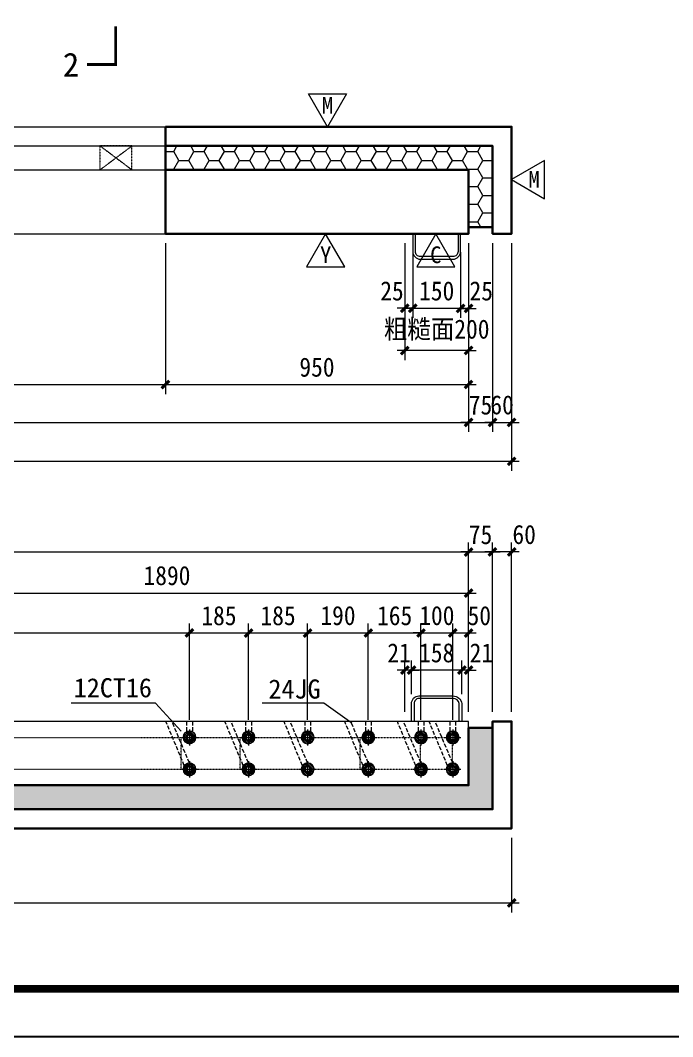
# Model space of a CAD drawing. Header units: millimetres. Extents: x 147 to 28941, y 5 to 9031.
# Drawn here: x 21952 to 23996, y 5 to 3191 of the extents above; entities that cross this region are included whole.
import ezdxf
from ezdxf.enums import TextEntityAlignment as Align

# ---------------------------------------------------------------- set-up
doc = ezdxf.new("R2010")
doc.units = ezdxf.units.MM
for name, pattern in [('DASH', [0.35, 0.25, -0.1]), ('DOT', [0.25, 0, -0.25]), ('DOTE', [2.42, 2, -0.2, 0.02, -0.2])]:
    doc.linetypes.add(name, pattern=pattern)
for name, color, linetype, lineweight in [('PUB_DIM', 3, 'Continuous', 15), ('YG-标注', 151, 'Continuous', 15), ('YZ-文字', 4, 'Continuous', 13), ('YZ-符号', 96, 'Continuous', 9), ('图层3', 7, 'DASH', 15), ('填充', 7, 'Continuous', 5), ('文字标注', 7, 'Continuous', 15), ('轮廓线', 2, 'Continuous', 13), ('轮廓线0.15', 91, 'Continuous', 15), ('轴线', 1, 'DOTE', 9)]:
    doc.layers.add(name, color=color, linetype=linetype, lineweight=lineweight)
doc.layers.add('YWQB1a###PJ', color=7, linetype='Continuous')
doc.layers.add('暗柱钢筋', color=7, linetype='Continuous')
doc.styles.add('YG-样式 2', font='simhei.ttf')
doc.styles.add('YZ-样式 2', font='simhei.ttf', dxfattribs={"width": 0.9})
doc.styles.add('图签-黑体', font='simhei.ttf')
doc.styles.add('黑体', font='simhei.ttf')
doc.dimstyles.new('YZ-30', dxfattribs={"dimscale": 30, "dimtxt": 2, "dimasz": 0.8, "dimexe": 1, "dimexo": 1, "dimgap": 0.8, "dimtad": 1, "dimdec": 0, "dimzin": 1, "dimdsep": 46, "dimtxsty": 'YZ-样式 2', "dimblk": 'ARCHTICK', "dimcen": 250, "dimdle": 0.8, "dimclrd": 151, "dimclre": 151, "dimclrt": 7, "dimazin": 0, "dimtfac": 1, "dimtdec": 0, "dimtix": 1, "dimtmove": 2, "dimatfit": 2, "dimldrblk": 'ARCHTICK', "dimfxl": 1, "dimlwd": 9, "dimlwe": 9, "dimarcsym": 0})

# ---------------------------------------------------------------- blocks, each defined once
blk = doc.blocks.new('dfs gvzdsf vxc')
at = {"layer": '图层3', "color": 4, "linetype": 'DASH', "lineweight": 13, "ltscale": 0.1}
for p, q in [((26447.1, 8274), (26547.1, 8349)), ((26547.1, 8274), (26447.1, 8349))]:
    blk.add_line(p, q, dxfattribs=at)
blk.add_lwpolyline([(26547.1, 8274), (26547.1, 8349), (26447.1, 8349), (26447.1, 8274)], close=True, dxfattribs=at)
blk = doc.blocks.new('*U121')
at = {"layer": 'YG-标注'}
blk.add_blockref('dfs gvzdsf vxc', (-26497.1, -8311.5), dxfattribs=at)
blk = doc.blocks.new('*U122')
at = {"layer": 'YG-标注', "color": 0, "linetype": 'ByBlock', "lineweight": -2}
for p in [(0, 0), (500, 0), (1000, 0), (1500, 0)]:
    blk.add_blockref('*U121', p, dxfattribs=at)
blk = doc.blocks.new('_ArchTick')
at = {"color": 0, "linetype": 'ByBlock', "const_width": 0.4}
blk.add_lwpolyline([(-0.5, -0.5), (0.5, 0.5)], dxfattribs=at)
blk = doc.blocks.new('*D129')
at = {"layer": 'Defpoints', "color": 0, "transparency": 16777216}
for p in [(23156.3, 2521.9), (23356.3, 2521.9), (23156.3, 2155.9)]:
    blk.add_point(p, dxfattribs=at)
at = {"layer": 'YZ-符号', "color": 151, "lineweight": 9, "transparency": 16777216}
for p, q in [((23156.3, 2491.9), (23156.3, 2125.9)), ((23356.3, 2491.9), (23356.3, 2125.9)), ((23156.3, 2155.9), (23132.3, 2155.9)), ((23356.3, 2155.9), (23156.3, 2155.9)), ((23356.3, 2155.9), (23380.3, 2155.9))]:
    blk.add_line(p, q, dxfattribs=at)
at = {"layer": 'YZ-符号', "color": 151, "lineweight": 9, "transparency": 16777216, "xscale": 24, "yscale": 24, "zscale": 24}
blk.add_blockref('_ArchTick', (23156.3, 2155.9), dxfattribs=at)
at = {"layer": 'YZ-符号', "color": 151, "lineweight": 9, "transparency": 16777216, "xscale": 24, "yscale": 24, "zscale": 24, "rotation": 180}
blk.add_blockref('_ArchTick', (23356.3, 2155.9), dxfattribs=at)
at = {"layer": 'YZ-符号', "color": 7, "transparency": 16777216, "insert": (23256.3, 2219.5), "char_height": 60, "attachment_point": 5, "style": 'YZ-样式 2'}
blk.add_mtext('粗糙面200', dxfattribs=at)
blk = doc.blocks.new('*D240')
at = {"layer": 'Defpoints', "color": 0, "transparency": 16777216}
for p in [(19766.3, 2521.9), (23491.3, 2521.9), (23491.3, 1808.3)]:
    blk.add_point(p, dxfattribs=at)
at = {"layer": 'YG-标注', "color": 151, "lineweight": 9, "transparency": 16777216}
for p, q in [((19766.3, 2491.9), (19766.3, 1778.3)), ((23491.3, 2491.9), (23491.3, 1778.3)), ((19742.3, 1808.3), (23515.3, 1808.3))]:
    blk.add_line(p, q, dxfattribs=at)
at = {"layer": 'YG-标注', "color": 151, "lineweight": 9, "transparency": 16777216, "xscale": 24, "yscale": 24, "zscale": 24, "rotation": 180}
blk.add_blockref('_ArchTick', (19766.3, 1808.3), dxfattribs=at)
at = {"layer": 'YG-标注', "color": 151, "lineweight": 9, "transparency": 16777216, "xscale": 24, "yscale": 24, "zscale": 24}
blk.add_blockref('_ArchTick', (23491.3, 1808.3), dxfattribs=at)
at = {"layer": 'YG-标注', "color": 7, "transparency": 16777216, "insert": (21628.8, 1862.3), "char_height": 60, "attachment_point": 5, "style": 'YZ-样式 2'}
blk.add_mtext('3725', dxfattribs=at)
blk = doc.blocks.new('*D242')
at = {"layer": 'Defpoints', "color": 0, "transparency": 16777216}
for p in [(20056.3, 2521.9), (23356.3, 2521.9), (23356.3, 1930.5)]:
    blk.add_point(p, dxfattribs=at)
at = {"layer": 'YG-标注', "color": 151, "lineweight": 9, "transparency": 16777216}
for p, q in [((20056.3, 2491.9), (20056.3, 1900.5)), ((23356.3, 2491.9), (23356.3, 1900.5)), ((20032.3, 1930.5), (23380.3, 1930.5))]:
    blk.add_line(p, q, dxfattribs=at)
at = {"layer": 'YG-标注', "color": 151, "lineweight": 9, "transparency": 16777216, "xscale": 24, "yscale": 24, "zscale": 24, "rotation": 180}
blk.add_blockref('_ArchTick', (20056.3, 1930.5), dxfattribs=at)
at = {"layer": 'YG-标注', "color": 151, "lineweight": 9, "transparency": 16777216, "xscale": 24, "yscale": 24, "zscale": 24}
blk.add_blockref('_ArchTick', (23356.3, 1930.5), dxfattribs=at)
at = {"layer": 'YG-标注', "color": 7, "transparency": 16777216, "insert": (21706.3, 1984.9), "char_height": 60, "attachment_point": 5, "style": 'YZ-样式 2'}
blk.add_mtext('3300', dxfattribs=at)
blk = doc.blocks.new('*D243')
at = {"layer": 'Defpoints', "color": 0, "transparency": 16777216}
for p in [(23356.3, 2521.9), (23431.3, 2521.9), (23431.3, 1930.5)]:
    blk.add_point(p, dxfattribs=at)
at = {"layer": 'YG-标注', "color": 151, "lineweight": 9, "transparency": 16777216}
for p, q in [((23356.3, 2491.9), (23356.3, 1900.5)), ((23431.3, 2491.9), (23431.3, 1900.5)), ((23356.3, 1930.5), (23332.3, 1930.5)), ((23356.3, 1930.5), (23431.3, 1930.5)), ((23431.3, 1930.5), (23455.3, 1930.5))]:
    blk.add_line(p, q, dxfattribs=at)
at = {"layer": 'YG-标注', "color": 151, "lineweight": 9, "transparency": 16777216, "xscale": 24, "yscale": 24, "zscale": 24}
blk.add_blockref('_ArchTick', (23356.3, 1930.5), dxfattribs=at)
at = {"layer": 'YG-标注', "color": 151, "lineweight": 9, "transparency": 16777216, "xscale": 24, "yscale": 24, "zscale": 24, "rotation": 180}
blk.add_blockref('_ArchTick', (23431.3, 1930.5), dxfattribs=at)
at = {"layer": 'YG-标注', "color": 7, "transparency": 16777216, "insert": (23393.8, 1984.5), "char_height": 60, "attachment_point": 5, "style": 'YZ-样式 2'}
blk.add_mtext('75', dxfattribs=at)
blk = doc.blocks.new('*D244')
at = {"layer": 'Defpoints', "color": 0, "transparency": 16777216}
for p in [(23431.3, 2521.9), (23491.3, 2521.9), (23491.3, 1930.5)]:
    blk.add_point(p, dxfattribs=at)
at = {"layer": 'YG-标注', "color": 151, "lineweight": 9, "transparency": 16777216}
for p, q in [((23431.3, 2491.9), (23431.3, 1900.5)), ((23491.3, 2491.9), (23491.3, 1900.5)), ((23431.3, 1930.5), (23407.3, 1930.5)), ((23431.3, 1930.5), (23491.3, 1930.5)), ((23491.3, 1930.5), (23515.3, 1930.5))]:
    blk.add_line(p, q, dxfattribs=at)
at = {"layer": 'YG-标注', "color": 151, "lineweight": 9, "transparency": 16777216, "xscale": 24, "yscale": 24, "zscale": 24}
blk.add_blockref('_ArchTick', (23431.3, 1930.5), dxfattribs=at)
at = {"layer": 'YG-标注', "color": 151, "lineweight": 9, "transparency": 16777216, "xscale": 24, "yscale": 24, "zscale": 24, "rotation": 180}
blk.add_blockref('_ArchTick', (23491.3, 1930.5), dxfattribs=at)
at = {"layer": 'YG-标注', "color": 7, "transparency": 16777216, "insert": (23461.3, 1984.9), "char_height": 60, "attachment_point": 5, "style": 'YZ-样式 2'}
blk.add_mtext('60', dxfattribs=at)
blk = doc.blocks.new('*D246')
at = {"layer": 'Defpoints', "color": 0, "transparency": 16777216}
for p in [(20606.3, 2521.9), (22406.3, 2521.9), (22406.3, 2048.9)]:
    blk.add_point(p, dxfattribs=at)
at = {"layer": 'YG-标注', "color": 151, "lineweight": 9, "transparency": 16777216}
for p, q in [((20606.3, 2491.9), (20606.3, 2018.9)), ((22406.3, 2491.9), (22406.3, 2018.9)), ((20582.3, 2048.9), (22430.3, 2048.9))]:
    blk.add_line(p, q, dxfattribs=at)
at = {"layer": 'YG-标注', "color": 151, "lineweight": 9, "transparency": 16777216, "xscale": 24, "yscale": 24, "zscale": 24, "rotation": 180}
blk.add_blockref('_ArchTick', (20606.3, 2048.9), dxfattribs=at)
at = {"layer": 'YG-标注', "color": 151, "lineweight": 9, "transparency": 16777216, "xscale": 24, "yscale": 24, "zscale": 24}
blk.add_blockref('_ArchTick', (22406.3, 2048.9), dxfattribs=at)
at = {"layer": 'YG-标注', "color": 7, "transparency": 16777216, "insert": (21506.3, 2103.2), "char_height": 60, "attachment_point": 5, "style": 'YZ-样式 2'}
blk.add_mtext('1800', dxfattribs=at)
blk = doc.blocks.new('*D247')
at = {"layer": 'Defpoints', "color": 0, "transparency": 16777216}
for p in [(22406.3, 2521.9), (23356.3, 2521.9), (23356.3, 2048.9)]:
    blk.add_point(p, dxfattribs=at)
at = {"layer": 'YG-标注', "color": 151, "lineweight": 9, "transparency": 16777216}
for p, q in [((22406.3, 2491.9), (22406.3, 2018.9)), ((23356.3, 2491.9), (23356.3, 2018.9)), ((22382.3, 2048.9), (23380.3, 2048.9))]:
    blk.add_line(p, q, dxfattribs=at)
at = {"layer": 'YG-标注', "color": 151, "lineweight": 9, "transparency": 16777216, "xscale": 24, "yscale": 24, "zscale": 24, "rotation": 180}
blk.add_blockref('_ArchTick', (22406.3, 2048.9), dxfattribs=at)
at = {"layer": 'YG-标注', "color": 151, "lineweight": 9, "transparency": 16777216, "xscale": 24, "yscale": 24, "zscale": 24}
blk.add_blockref('_ArchTick', (23356.3, 2048.9), dxfattribs=at)
at = {"layer": 'YG-标注', "color": 7, "transparency": 16777216, "insert": (22881.3, 2103.2), "char_height": 60, "attachment_point": 5, "style": 'YZ-样式 2'}
blk.add_mtext('950', dxfattribs=at)
blk = doc.blocks.new('*D255')
at = {"layer": 'Defpoints', "color": 0, "transparency": 16777216}
for p in [(23181.6, 2522), (23156.3, 2491.9), (23181.6, 2287.9)]:
    blk.add_point(p, dxfattribs=at)
at = {"layer": 'YG-标注', "color": 151, "lineweight": 9, "transparency": 16777216}
for p, q in [((23181.6, 2492), (23181.6, 2257.9)), ((23156.3, 2461.9), (23156.3, 2257.9)), ((23156.3, 2287.9), (23132.3, 2287.9)), ((23156.3, 2287.9), (23181.6, 2287.9)), ((23181.6, 2287.9), (23205.6, 2287.9))]:
    blk.add_line(p, q, dxfattribs=at)
at = {"layer": 'YG-标注', "color": 151, "lineweight": 9, "transparency": 16777216, "xscale": 24, "yscale": 24, "zscale": 24}
blk.add_blockref('_ArchTick', (23156.3, 2287.9), dxfattribs=at)
at = {"layer": 'YG-标注', "color": 151, "lineweight": 9, "transparency": 16777216, "xscale": 24, "yscale": 24, "zscale": 24, "rotation": 180}
blk.add_blockref('_ArchTick', (23181.6, 2287.9), dxfattribs=at)
at = {"layer": 'YG-标注', "color": 7, "transparency": 16777216, "insert": (23116.3, 2342.1), "char_height": 60, "attachment_point": 5, "style": 'YZ-样式 2'}
blk.add_mtext('25', dxfattribs=at)
blk = doc.blocks.new('*D256')
at = {"layer": 'Defpoints', "color": 0, "transparency": 16777216}
for p in [(23181.6, 2522), (23331.2, 2493.9), (23331.2, 2287.9)]:
    blk.add_point(p, dxfattribs=at)
at = {"layer": 'YG-标注', "color": 151, "lineweight": 9, "transparency": 16777216}
for p, q in [((23181.6, 2492), (23181.6, 2257.9)), ((23331.2, 2463.9), (23331.2, 2257.9)), ((23181.6, 2287.9), (23157.6, 2287.9)), ((23181.6, 2287.9), (23331.2, 2287.9)), ((23331.2, 2287.9), (23355.2, 2287.9))]:
    blk.add_line(p, q, dxfattribs=at)
at = {"layer": 'YG-标注', "color": 151, "lineweight": 9, "transparency": 16777216, "xscale": 24, "yscale": 24, "zscale": 24}
blk.add_blockref('_ArchTick', (23181.6, 2287.9), dxfattribs=at)
at = {"layer": 'YG-标注', "color": 151, "lineweight": 9, "transparency": 16777216, "xscale": 24, "yscale": 24, "zscale": 24, "rotation": 180}
blk.add_blockref('_ArchTick', (23331.2, 2287.9), dxfattribs=at)
at = {"layer": 'YG-标注', "color": 7, "transparency": 16777216, "insert": (23256.4, 2342.2), "char_height": 60, "attachment_point": 5, "style": 'YZ-样式 2'}
blk.add_mtext('150', dxfattribs=at)
blk = doc.blocks.new('*D257')
at = {"layer": 'Defpoints', "color": 0, "transparency": 16777216}
for p in [(23356.3, 2521.9), (23331.2, 2493.9), (23356.3, 2287.8)]:
    blk.add_point(p, dxfattribs=at)
at = {"layer": 'YG-标注', "color": 151, "lineweight": 9, "transparency": 16777216}
for p, q in [((23356.3, 2491.9), (23356.3, 2257.8)), ((23331.2, 2463.9), (23331.2, 2257.8)), ((23331.2, 2287.8), (23307.2, 2287.8)), ((23331.2, 2287.8), (23356.3, 2287.8)), ((23356.3, 2287.8), (23380.3, 2287.8))]:
    blk.add_line(p, q, dxfattribs=at)
at = {"layer": 'YG-标注', "color": 151, "lineweight": 9, "transparency": 16777216, "xscale": 24, "yscale": 24, "zscale": 24}
blk.add_blockref('_ArchTick', (23331.2, 2287.8), dxfattribs=at)
at = {"layer": 'YG-标注', "color": 151, "lineweight": 9, "transparency": 16777216, "xscale": 24, "yscale": 24, "zscale": 24, "rotation": 180}
blk.add_blockref('_ArchTick', (23356.3, 2287.8), dxfattribs=at)
at = {"layer": 'YG-标注', "color": 7, "transparency": 16777216, "insert": (23396, 2342.1), "char_height": 60, "attachment_point": 5, "style": 'YZ-样式 2'}
blk.add_mtext('25', dxfattribs=at)
blk = doc.blocks.new('*D258')
at = {"layer": 'Defpoints', "color": 0, "transparency": 16777216}
for p in [(19766.3, 657.8), (23491.3, 657.8), (23491.3, 424.3)]:
    blk.add_point(p, dxfattribs=at)
at = {"layer": 'YG-标注', "color": 151, "lineweight": 9, "transparency": 16777216}
for p, q in [((19766.3, 627.8), (19766.3, 394.3)), ((23491.3, 627.8), (23491.3, 394.3)), ((19742.3, 424.3), (23515.3, 424.3))]:
    blk.add_line(p, q, dxfattribs=at)
at = {"layer": 'YG-标注', "color": 151, "lineweight": 9, "transparency": 16777216, "xscale": 24, "yscale": 24, "zscale": 24, "rotation": 180}
blk.add_blockref('_ArchTick', (19766.3, 424.3), dxfattribs=at)
at = {"layer": 'YG-标注', "color": 151, "lineweight": 9, "transparency": 16777216, "xscale": 24, "yscale": 24, "zscale": 24}
blk.add_blockref('_ArchTick', (23491.3, 424.3), dxfattribs=at)
at = {"layer": 'YG-标注', "color": 7, "transparency": 16777216, "insert": (21628.8, 478.3), "char_height": 60, "attachment_point": 5, "style": 'YZ-样式 2'}
blk.add_mtext('3725', dxfattribs=at)
blk = doc.blocks.new('*D260')
at = {"layer": 'Defpoints', "color": 0, "transparency": 16777216}
for p in [(23356.3, 1524.3), (20056.3, 992.8), (23356.3, 992.8)]:
    blk.add_point(p, dxfattribs=at)
at = {"layer": 'YG-标注', "color": 151, "lineweight": 9, "transparency": 16777216}
for p, q in [((20056.3, 1022.8), (20056.3, 1554.3)), ((23356.3, 1022.8), (23356.3, 1554.3)), ((20032.3, 1524.3), (23380.3, 1524.3))]:
    blk.add_line(p, q, dxfattribs=at)
at = {"layer": 'YG-标注', "color": 151, "lineweight": 9, "transparency": 16777216, "xscale": 24, "yscale": 24, "zscale": 24, "rotation": 180}
blk.add_blockref('_ArchTick', (20056.3, 1524.3), dxfattribs=at)
at = {"layer": 'YG-标注', "color": 151, "lineweight": 9, "transparency": 16777216, "xscale": 24, "yscale": 24, "zscale": 24}
blk.add_blockref('_ArchTick', (23356.3, 1524.3), dxfattribs=at)
at = {"layer": 'YG-标注', "color": 7, "transparency": 16777216, "insert": (21706.3, 1578.6), "char_height": 60, "attachment_point": 5, "style": 'YZ-样式 2'}
blk.add_mtext('3300', dxfattribs=at)
blk = doc.blocks.new('*D261')
at = {"layer": 'Defpoints', "color": 0, "transparency": 16777216}
for p in [(23431.3, 1524.3), (23356.3, 992.8), (23431.3, 992.8)]:
    blk.add_point(p, dxfattribs=at)
at = {"layer": 'YG-标注', "color": 151, "lineweight": 9, "transparency": 16777216}
for p, q in [((23356.3, 1022.8), (23356.3, 1554.3)), ((23431.3, 1022.8), (23431.3, 1554.3)), ((23356.3, 1524.3), (23332.3, 1524.3)), ((23356.3, 1524.3), (23431.3, 1524.3)), ((23431.3, 1524.3), (23455.3, 1524.3))]:
    blk.add_line(p, q, dxfattribs=at)
at = {"layer": 'YG-标注', "color": 151, "lineweight": 9, "transparency": 16777216, "xscale": 24, "yscale": 24, "zscale": 24}
blk.add_blockref('_ArchTick', (23356.3, 1524.3), dxfattribs=at)
at = {"layer": 'YG-标注', "color": 151, "lineweight": 9, "transparency": 16777216, "xscale": 24, "yscale": 24, "zscale": 24, "rotation": 180}
blk.add_blockref('_ArchTick', (23431.3, 1524.3), dxfattribs=at)
at = {"layer": 'YG-标注', "color": 7, "transparency": 16777216, "insert": (23393.8, 1578.3), "char_height": 60, "attachment_point": 5, "style": 'YZ-样式 2'}
blk.add_mtext('75', dxfattribs=at)
blk = doc.blocks.new('*D262')
at = {"layer": 'Defpoints', "color": 0, "transparency": 16777216}
for p in [(23431.3, 1524.3), (23431.3, 992.8), (23491.3, 992.8)]:
    blk.add_point(p, dxfattribs=at)
at = {"layer": 'YG-标注', "color": 151, "lineweight": 9, "transparency": 16777216}
for p, q in [((23431.3, 1022.8), (23431.3, 1554.3)), ((23491.3, 1022.8), (23491.3, 1554.3)), ((23515.3, 1524.3), (23407.3, 1524.3))]:
    blk.add_line(p, q, dxfattribs=at)
at = {"layer": 'YG-标注', "color": 151, "lineweight": 9, "transparency": 16777216, "xscale": 24, "yscale": 24, "zscale": 24, "rotation": 180}
blk.add_blockref('_ArchTick', (23431.3, 1524.3), dxfattribs=at)
at = {"layer": 'YG-标注', "color": 151, "lineweight": 9, "transparency": 16777216, "xscale": 24, "yscale": 24, "zscale": 24}
blk.add_blockref('_ArchTick', (23491.3, 1524.3), dxfattribs=at)
at = {"layer": 'YG-标注', "color": 7, "transparency": 16777216, "insert": (23530.5, 1578.6), "char_height": 60, "attachment_point": 5, "style": 'YZ-样式 2'}
blk.add_mtext('60', dxfattribs=at)
blk = doc.blocks.new('*D264')
at = {"layer": 'Defpoints', "color": 0, "transparency": 16777216}
for p in [(23356.3, 1395.5), (23356.3, 1259.5), (21466.3, 942.8)]:
    blk.add_point(p, dxfattribs=at)
at = {"layer": 'YG-标注', "color": 151, "lineweight": 9, "transparency": 16777216}
for p, q in [((21466.3, 972.8), (21466.3, 1425.5)), ((23356.3, 1289.5), (23356.3, 1425.5)), ((21442.3, 1395.5), (23380.3, 1395.5))]:
    blk.add_line(p, q, dxfattribs=at)
at = {"layer": 'YG-标注', "color": 151, "lineweight": 9, "transparency": 16777216, "xscale": 24, "yscale": 24, "zscale": 24, "rotation": 180}
blk.add_blockref('_ArchTick', (21466.3, 1395.5), dxfattribs=at)
at = {"layer": 'YG-标注', "color": 151, "lineweight": 9, "transparency": 16777216, "xscale": 24, "yscale": 24, "zscale": 24}
blk.add_blockref('_ArchTick', (23356.3, 1395.5), dxfattribs=at)
at = {"layer": 'YG-标注', "color": 7, "transparency": 16777216, "insert": (22411.3, 1449.9), "char_height": 60, "attachment_point": 5, "style": 'YZ-样式 2'}
blk.add_mtext('1890', dxfattribs=at)
blk = doc.blocks.new('*D269')
at = {"layer": 'Defpoints', "color": 0, "transparency": 16777216}
for p in [(22481.4, 1270.2), (20531.3, 968), (22481.4, 968)]:
    blk.add_point(p, dxfattribs=at)
at = {"layer": 'YG-标注', "color": 151, "lineweight": 9, "transparency": 16777216}
for p, q in [((20531.3, 998), (20531.3, 1300.2)), ((22481.4, 998), (22481.4, 1300.2)), ((20507.3, 1270.2), (22505.4, 1270.2))]:
    blk.add_line(p, q, dxfattribs=at)
at = {"layer": 'YG-标注', "color": 151, "lineweight": 9, "transparency": 16777216, "xscale": 24, "yscale": 24, "zscale": 24, "rotation": 180}
blk.add_blockref('_ArchTick', (20531.3, 1270.2), dxfattribs=at)
at = {"layer": 'YG-标注', "color": 151, "lineweight": 9, "transparency": 16777216, "xscale": 24, "yscale": 24, "zscale": 24}
blk.add_blockref('_ArchTick', (22481.4, 1270.2), dxfattribs=at)
at = {"layer": 'YG-标注', "color": 7, "transparency": 16777216, "insert": (21598.9, 1324.5), "char_height": 60, "attachment_point": 5, "style": 'YZ-样式 2'}
blk.add_mtext('1950', dxfattribs=at)
blk = doc.blocks.new('*D270')
at = {"layer": 'Defpoints', "color": 0, "transparency": 16777216}
for p in [(22666.8, 1270.2), (22481.4, 968), (22666.8, 968)]:
    blk.add_point(p, dxfattribs=at)
at = {"layer": 'YG-标注', "color": 151, "lineweight": 9, "transparency": 16777216}
for p, q in [((22481.4, 998), (22481.4, 1300.2)), ((22666.8, 998), (22666.8, 1300.2)), ((22457.4, 1270.2), (22690.8, 1270.2))]:
    blk.add_line(p, q, dxfattribs=at)
at = {"layer": 'YG-标注', "color": 151, "lineweight": 9, "transparency": 16777216, "xscale": 24, "yscale": 24, "zscale": 24, "rotation": 180}
blk.add_blockref('_ArchTick', (22481.4, 1270.2), dxfattribs=at)
at = {"layer": 'YG-标注', "color": 151, "lineweight": 9, "transparency": 16777216, "xscale": 24, "yscale": 24, "zscale": 24}
blk.add_blockref('_ArchTick', (22666.8, 1270.2), dxfattribs=at)
at = {"layer": 'YG-标注', "color": 7, "transparency": 16777216, "insert": (22574.1, 1324.2), "char_height": 60, "attachment_point": 5, "style": 'YZ-样式 2'}
blk.add_mtext('185', dxfattribs=at)
blk = doc.blocks.new('*D271')
at = {"layer": 'Defpoints', "color": 0, "transparency": 16777216}
for p in [(22852, 1270.2), (22666.8, 968), (22852, 968)]:
    blk.add_point(p, dxfattribs=at)
at = {"layer": 'YG-标注', "color": 151, "lineweight": 9, "transparency": 16777216}
for p, q in [((22666.8, 998), (22666.8, 1300.2)), ((22852, 998), (22852, 1300.2)), ((22642.8, 1270.2), (22876, 1270.2))]:
    blk.add_line(p, q, dxfattribs=at)
at = {"layer": 'YG-标注', "color": 151, "lineweight": 9, "transparency": 16777216, "xscale": 24, "yscale": 24, "zscale": 24, "rotation": 180}
blk.add_blockref('_ArchTick', (22666.8, 1270.2), dxfattribs=at)
at = {"layer": 'YG-标注', "color": 151, "lineweight": 9, "transparency": 16777216, "xscale": 24, "yscale": 24, "zscale": 24}
blk.add_blockref('_ArchTick', (22852, 1270.2), dxfattribs=at)
at = {"layer": 'YG-标注', "color": 7, "transparency": 16777216, "insert": (22759.4, 1324.2), "char_height": 60, "attachment_point": 5, "style": 'YZ-样式 2'}
blk.add_mtext('185', dxfattribs=at)
blk = doc.blocks.new('*D272')
at = {"layer": 'Defpoints', "color": 0, "transparency": 16777216}
for p in [(23042.2, 1270.2), (22852, 968), (23042.2, 968)]:
    blk.add_point(p, dxfattribs=at)
at = {"layer": 'YG-标注', "color": 151, "lineweight": 9, "transparency": 16777216}
for p, q in [((22852, 998), (22852, 1300.2)), ((23042.2, 998), (23042.2, 1300.2)), ((22828, 1270.2), (23066.2, 1270.2))]:
    blk.add_line(p, q, dxfattribs=at)
at = {"layer": 'YG-标注', "color": 151, "lineweight": 9, "transparency": 16777216, "xscale": 24, "yscale": 24, "zscale": 24, "rotation": 180}
blk.add_blockref('_ArchTick', (22852, 1270.2), dxfattribs=at)
at = {"layer": 'YG-标注', "color": 151, "lineweight": 9, "transparency": 16777216, "xscale": 24, "yscale": 24, "zscale": 24}
blk.add_blockref('_ArchTick', (23042.2, 1270.2), dxfattribs=at)
at = {"layer": 'YG-标注', "color": 7, "transparency": 16777216, "insert": (22947.1, 1324.5), "char_height": 60, "attachment_point": 5, "style": 'YZ-样式 2'}
blk.add_mtext('190', dxfattribs=at)
blk = doc.blocks.new('*D273')
at = {"layer": 'Defpoints', "color": 0, "transparency": 16777216}
for p in [(23207.2, 1270.2), (23042.2, 968), (23207.2, 968)]:
    blk.add_point(p, dxfattribs=at)
at = {"layer": 'YG-标注', "color": 151, "lineweight": 9, "transparency": 16777216}
for p, q in [((23042.2, 998), (23042.2, 1300.2)), ((23207.2, 998), (23207.2, 1300.2)), ((23018.2, 1270.2), (23231.2, 1270.2))]:
    blk.add_line(p, q, dxfattribs=at)
at = {"layer": 'YG-标注', "color": 151, "lineweight": 9, "transparency": 16777216, "xscale": 24, "yscale": 24, "zscale": 24, "rotation": 180}
blk.add_blockref('_ArchTick', (23042.2, 1270.2), dxfattribs=at)
at = {"layer": 'YG-标注', "color": 151, "lineweight": 9, "transparency": 16777216, "xscale": 24, "yscale": 24, "zscale": 24}
blk.add_blockref('_ArchTick', (23207.2, 1270.2), dxfattribs=at)
at = {"layer": 'YG-标注', "color": 7, "transparency": 16777216, "insert": (23124.7, 1324.2), "char_height": 60, "attachment_point": 5, "style": 'YZ-样式 2'}
blk.add_mtext('165', dxfattribs=at)
blk = doc.blocks.new('*D274')
at = {"layer": 'Defpoints', "color": 0, "transparency": 16777216}
for p in [(23306.7, 1270.2), (23207.2, 968), (23306.7, 968)]:
    blk.add_point(p, dxfattribs=at)
at = {"layer": 'YG-标注', "color": 151, "lineweight": 9, "transparency": 16777216}
for p, q in [((23207.2, 998), (23207.2, 1300.2)), ((23306.7, 998), (23306.7, 1300.2)), ((23207.2, 1270.2), (23183.2, 1270.2)), ((23207.2, 1270.2), (23306.7, 1270.2)), ((23306.7, 1270.2), (23330.7, 1270.2))]:
    blk.add_line(p, q, dxfattribs=at)
at = {"layer": 'YG-标注', "color": 151, "lineweight": 9, "transparency": 16777216, "xscale": 24, "yscale": 24, "zscale": 24}
blk.add_blockref('_ArchTick', (23207.2, 1270.2), dxfattribs=at)
at = {"layer": 'YG-标注', "color": 151, "lineweight": 9, "transparency": 16777216, "xscale": 24, "yscale": 24, "zscale": 24, "rotation": 180}
blk.add_blockref('_ArchTick', (23306.7, 1270.2), dxfattribs=at)
at = {"layer": 'YG-标注', "color": 7, "transparency": 16777216, "insert": (23256.9, 1324.5), "char_height": 60, "attachment_point": 5, "style": 'YZ-样式 2'}
blk.add_mtext('100', dxfattribs=at)
blk = doc.blocks.new('*D275')
at = {"layer": 'Defpoints', "color": 0, "transparency": 16777216}
for p in [(23356.3, 1270.2), (23356.3, 1055), (23306.7, 968)]:
    blk.add_point(p, dxfattribs=at)
at = {"layer": 'YG-标注', "color": 151, "lineweight": 9, "transparency": 16777216}
for p, q in [((23306.7, 998), (23306.7, 1300.2)), ((23356.3, 1085), (23356.3, 1300.2)), ((23282.7, 1270.2), (23380.3, 1270.2))]:
    blk.add_line(p, q, dxfattribs=at)
at = {"layer": 'YG-标注', "color": 151, "lineweight": 9, "transparency": 16777216, "xscale": 24, "yscale": 24, "zscale": 24, "rotation": 180}
blk.add_blockref('_ArchTick', (23306.7, 1270.2), dxfattribs=at)
at = {"layer": 'YG-标注', "color": 151, "lineweight": 9, "transparency": 16777216, "xscale": 24, "yscale": 24, "zscale": 24}
blk.add_blockref('_ArchTick', (23356.3, 1270.2), dxfattribs=at)
at = {"layer": 'YG-标注', "color": 7, "transparency": 16777216, "insert": (23389.9, 1324.2), "char_height": 60, "attachment_point": 5, "style": 'YZ-样式 2'}
blk.add_mtext('50', dxfattribs=at)
blk = doc.blocks.new('16套筒平面')
at = {"layer": '暗柱钢筋', "lineweight": 9, "ltscale": 100}
h = blk.add_hatch(dxfattribs=at)
h.set_pattern_fill('ANSI32', color=4, scale=15, angle=180, style=0)
h.set_pattern_definition([(225, (-261635.5707, -12667.505), (3.97747564, -3.97747564), []), (225, (-261638.2223, -12667.505), (3.97747564, -3.97747564), [])])
edge = h.paths.add_edge_path()
edge.add_line((-89290.4, -43002.7), (-89290.4, -43011.7))
edge.add_arc((-89290.4, -42991.6), 20.1, 270.2588, 359.7412)
edge.add_line((-89270.4, -42991.7), (-89279.4, -42991.7))
edge.add_arc((-89290.4, -42991.7), 11, -90, 0, ccw=False)
edge = h.paths.add_edge_path()
edge.add_line((-89290.4, -43011.7), (-89290.4, -43002.7))
edge.add_arc((-89290.4, -42991.7), 11, 180, 270, ccw=False)
edge.add_line((-89301.4, -42991.7), (-89310.4, -42991.7))
edge.add_arc((-89290.3, -42991.6), 20.1, 180.2588, 269.7412)
edge = h.paths.add_edge_path()
edge.add_line((-89310.4, -42991.7), (-89301.4, -42991.7))
edge.add_arc((-89290.4, -42991.7), 11, 90, 180, ccw=False)
edge.add_line((-89290.4, -42980.7), (-89290.4, -42971.7))
edge.add_arc((-89290.4, -42991.7), 20, 90, 180)
edge = h.paths.add_edge_path()
edge.add_line((-89279.4, -42991.7), (-89270.4, -42991.7))
edge.add_arc((-89290.4, -42991.7), 20, 0, 90)
edge.add_line((-89290.4, -42971.7), (-89290.4, -42980.7))
edge.add_arc((-89290.4, -42991.7), 11, 0, 90, ccw=False)
h = blk.add_hatch(dxfattribs=at)
h.set_pattern_fill('ANSI32', color=4, scale=15, angle=180, style=0)
h.set_pattern_definition([(225, (-261635.5707, -12767.505), (3.97747564, -3.97747564), []), (225, (-261638.2223, -12767.505), (3.97747564, -3.97747564), [])])
edge = h.paths.add_edge_path()
edge.add_line((-89290.4, -43102.7), (-89290.4, -43111.7))
edge.add_arc((-89290.4, -43091.6), 20.1, 270.2588, 359.7412)
edge.add_line((-89270.4, -43091.7), (-89279.4, -43091.7))
edge.add_arc((-89290.4, -43091.7), 11, -90, 0, ccw=False)
edge = h.paths.add_edge_path()
edge.add_line((-89290.4, -43111.7), (-89290.4, -43102.7))
edge.add_arc((-89290.4, -43091.7), 11, 180, 270, ccw=False)
edge.add_line((-89301.4, -43091.7), (-89310.4, -43091.7))
edge.add_arc((-89290.3, -43091.6), 20.1, 180.2588, 269.7412)
edge = h.paths.add_edge_path()
edge.add_line((-89310.4, -43091.7), (-89301.4, -43091.7))
edge.add_arc((-89290.4, -43091.7), 11, 90, 180, ccw=False)
edge.add_line((-89290.4, -43080.7), (-89290.4, -43071.7))
edge.add_arc((-89290.4, -43091.7), 20, 90, 180)
edge = h.paths.add_edge_path()
edge.add_line((-89279.4, -43091.7), (-89270.4, -43091.7))
edge.add_arc((-89290.4, -43091.7), 20, 0, 90)
edge.add_line((-89290.4, -43071.7), (-89290.4, -43080.7))
edge.add_arc((-89290.4, -43091.7), 11, 0, 90, ccw=False)
at = {"layer": '暗柱钢筋', "color": 4, "lineweight": 9, "ltscale": 100}
for p, q in [((-89290.4, -43016.8), (-89290.4, -42966.5)), ((-89315.6, -42991.7), (-89265.2, -42991.7)), ((-89290.4, -43116.8), (-89290.4, -43066.5)), ((-89315.6, -43091.7), (-89265.2, -43091.7))]:
    blk.add_line(p, q, dxfattribs=at)
at = {"layer": '暗柱钢筋', "color": 4, "linetype": 'DASH', "lineweight": 9, "ltscale": 50}
for p, q in [((-89306.7, -43003.1), (-89364.3, -43141.7)), ((-89290.5, -43011.6), (-89345.4, -43141.7)), ((-89299.4, -43141.7), (-89299.4, -43109.5)), ((-89281.4, -43141.7), (-89281.4, -43109.5))]:
    blk.add_line(p, q, dxfattribs=at)
at = {"layer": '暗柱钢筋', "color": 4, "lineweight": 9, "ltscale": 100}
for centre, radius in [((-89290.4, -42991.7), 20), ((-89290.4, -42991.7), 11), ((-89290.4, -42991.7), 8), ((-89290.4, -43091.7), 20), ((-89290.4, -43091.7), 11), ((-89290.4, -43091.7), 8)]:
    blk.add_circle(centre, radius, dxfattribs=at)
blk = doc.blocks.new('*D339')
at = {"layer": 'Defpoints', "color": 0, "transparency": 16777216}
for p in [(23335.2, 1153.8), (23335.2, 1048.8), (23356.3, 992.8)]:
    blk.add_point(p, dxfattribs=at)
at = {"layer": '暗柱钢筋', "color": 151, "lineweight": 9, "transparency": 16777216}
for p, q in [((23335.2, 1078.8), (23335.2, 1183.8)), ((23356.3, 1022.8), (23356.3, 1183.8)), ((23335.2, 1153.8), (23311.2, 1153.8)), ((23356.3, 1153.8), (23335.2, 1153.8)), ((23356.3, 1153.8), (23380.3, 1153.8))]:
    blk.add_line(p, q, dxfattribs=at)
at = {"layer": '暗柱钢筋', "color": 151, "lineweight": 9, "transparency": 16777216, "xscale": 24, "yscale": 24, "zscale": 24}
blk.add_blockref('_ArchTick', (23335.2, 1153.8), dxfattribs=at)
at = {"layer": '暗柱钢筋', "color": 151, "lineweight": 9, "transparency": 16777216, "xscale": 24, "yscale": 24, "zscale": 24, "rotation": 180}
blk.add_blockref('_ArchTick', (23356.3, 1153.8), dxfattribs=at)
at = {"layer": '暗柱钢筋', "color": 7, "transparency": 16777216, "insert": (23396.3, 1207.8), "char_height": 60, "attachment_point": 5, "style": 'YZ-样式 2'}
blk.add_mtext('21', dxfattribs=at)
blk = doc.blocks.new('*D340')
at = {"layer": 'Defpoints', "color": 0, "transparency": 16777216}
for p in [(23177.6, 1153.8), (23177.6, 1048.8), (23335.2, 1048.8)]:
    blk.add_point(p, dxfattribs=at)
at = {"layer": '暗柱钢筋', "color": 151, "lineweight": 9, "transparency": 16777216}
for p, q in [((23177.6, 1078.8), (23177.6, 1183.8)), ((23335.2, 1078.8), (23335.2, 1183.8)), ((23359.2, 1153.8), (23153.6, 1153.8))]:
    blk.add_line(p, q, dxfattribs=at)
at = {"layer": '暗柱钢筋', "color": 151, "lineweight": 9, "transparency": 16777216, "xscale": 24, "yscale": 24, "zscale": 24, "rotation": 180}
blk.add_blockref('_ArchTick', (23177.6, 1153.8), dxfattribs=at)
at = {"layer": '暗柱钢筋', "color": 151, "lineweight": 9, "transparency": 16777216, "xscale": 24, "yscale": 24, "zscale": 24}
blk.add_blockref('_ArchTick', (23335.2, 1153.8), dxfattribs=at)
at = {"layer": '暗柱钢筋', "color": 7, "transparency": 16777216, "insert": (23256.4, 1207.8), "char_height": 60, "attachment_point": 5, "style": 'YZ-样式 2'}
blk.add_mtext('158', dxfattribs=at)
blk = doc.blocks.new('*D341')
at = {"layer": 'Defpoints', "color": 0, "transparency": 16777216}
for p in [(23156.6, 1153.8), (23177.6, 1048.8), (23156.6, 992.8)]:
    blk.add_point(p, dxfattribs=at)
at = {"layer": '暗柱钢筋', "color": 151, "lineweight": 9, "transparency": 16777216}
for p, q in [((23156.6, 1022.8), (23156.6, 1183.8)), ((23177.6, 1078.8), (23177.6, 1183.8)), ((23156.6, 1153.8), (23132.6, 1153.8)), ((23177.6, 1153.8), (23156.6, 1153.8)), ((23177.6, 1153.8), (23201.6, 1153.8))]:
    blk.add_line(p, q, dxfattribs=at)
at = {"layer": '暗柱钢筋', "color": 151, "lineweight": 9, "transparency": 16777216, "xscale": 24, "yscale": 24, "zscale": 24}
blk.add_blockref('_ArchTick', (23156.6, 1153.8), dxfattribs=at)
at = {"layer": '暗柱钢筋', "color": 151, "lineweight": 9, "transparency": 16777216, "xscale": 24, "yscale": 24, "zscale": 24, "rotation": 180}
blk.add_blockref('_ArchTick', (23177.6, 1153.8), dxfattribs=at)
at = {"layer": '暗柱钢筋', "color": 7, "transparency": 16777216, "insert": (23138.4, 1207.8), "char_height": 60, "attachment_point": 5, "style": 'YZ-样式 2'}
blk.add_mtext('21', dxfattribs=at)

msp = doc.modelspace()

# ---------------------------------------------------------------- hatches: boundary and pattern name
at = {"layer": '填充', "lineweight": 9}
h = msp.add_hatch(dxfattribs=at)
h.set_pattern_fill('HONEY', color=43, scale=10)
h.set_pattern_definition([(0, (-5745.778, -5552.142), (47.625, 27.496306), [31.75, -63.5]), (120, (-5745.778, -5552.142), (-47.625, 27.496307), [31.75, -63.5]), (60, (-5745.778, -5552.142), (1e-07, 54.992613), [-63.5, 31.75])])
h.paths.add_polyline_path([(23356.3, 2721.9), (23356.3, 2541.9), (23431.3, 2541.9), (23431.3, 2796.9), (22406.3, 2796.9), (22406.3, 2721.9)])
h = msp.add_hatch(dxfattribs=at)
h.set_pattern_fill('HONEY', color=43, scale=10)
h.set_pattern_definition([(0, (-5745.778, -14283.46), (47.625, 27.496306), [31.75, -63.5]), (120, (-5745.778, -14283.46), (-47.625, 27.496307), [31.75, -63.5]), (60, (-5745.778, -14283.46), (1e-07, 54.992613), [-63.5, 31.75])])
h.paths.add_polyline_path([(23431.3, 717.8), (22938, 717.8), (22924.2, 792.8), (23356.3, 792.8), (23356.3, 972.8), (23431.3, 972.8)])
h.paths.add_polyline_path([(22938, 717.8), (19786.3, 717.8), (19786.3, 792.8), (22924.2, 792.8)])

# ---------------------------------------------------------------- linework, layer by layer
at = {"layer": 'PUB_DIM', "color": 1, "const_width": 9}
msp.add_lwpolyline([(22160.6, 3052.1), (22250.6, 3052.1), (22250.6, 3172.1)], dxfattribs=at)
at = {"layer": 'YWQB1a###PJ', "color": 1}
msp.add_lwpolyline([(16340.8, 4.8), (16340.8, 8914.8), (28940.8, 8914.8), (28940.8, 4.8)], close=True, dxfattribs=at)
at = {"layer": 'YWQB1a###PJ', "const_width": 24}
msp.add_lwpolyline([(16640.8, 8764.8), (28790.8, 8764.8), (28790.8, 154.8), (16640.8, 154.8)], close=True, dxfattribs=at)
at = {"layer": 'YZ-符号', "color": 1, "lineweight": 15}
for points in [[(22914, 2856.8), (22854.3, 2960.1), (22973.7, 2960.1)], [(23594.2, 2751), (23490.8, 2691.3), (23594.2, 2631.6)], [(22908.5, 2521.2), (22848.8, 2417.8), (22968.2, 2417.8)], [(23253.5, 2521.2), (23193.8, 2417.8), (23313.1, 2417.8)]]:
    msp.add_lwpolyline(points, close=True, dxfattribs=at)
at = {"layer": 'YZ-符号'}
for points in [[(22455.9, 962.8), (22375, 1050.5), (22111.4, 1050.5)], [(22990.7, 988), (22903.3, 1050.6), (22709.1, 1050.6)]]:
    msp.add_lwpolyline(points, dxfattribs=at)
at = {"layer": '暗柱钢筋', "color": 1, "lineweight": 9, "ltscale": 100}
for points in [[(23181.6, 2522), (23181.6, 2466, 0.414214), (23205.6, 2442), (23307.2, 2441.9, 0.414214), (23331.2, 2465.9), (23331.2, 2521.9)], [(23323.2, 2521.9), (23323.2, 2465.9, -0.414214), (23307.2, 2449.9), (23205.6, 2450, -0.414214), (23189.6, 2466), (23189.6, 2522)], [(23177.6, 992.8), (23177.6, 1048.8, -0.422931), (23200.6, 1072.8), (23307.2, 1072.8, -0.381225), (23335.2, 1048.8), (23335.2, 992.8)], [(23327.2, 992.8), (23327.2, 1048.8, 0.365938), (23307.2, 1064.8), (23200.6, 1064.8, 0.427353), (23185.6, 1048.8), (23185.6, 992.8)]]:
    msp.add_lwpolyline(points, format="xyb", dxfattribs=at)
at = {"layer": '轮廓线', "lineweight": 30}
msp.add_line((22406.3, 2856.9), (22406.3, 2521.9), dxfattribs=at)
for points in [[(22406.3, 2796.9), (23431.3, 2796.9), (23431.3, 2521.9), (23491.3, 2521.9), (23491.3, 2856.9), (22406.3, 2856.9)], [(22406.3, 2721.9), (23356.3, 2721.9), (23356.3, 2521.9), (22406.3, 2521.9)], [(22406.3, 2721.9), (23356.3, 2721.9), (23356.3, 2541.9), (23431.3, 2541.9)], [(21076.3, 717.8), (23431.3, 717.8), (23431.3, 992.8), (23491.3, 992.8), (23491.3, 657.8), (21076.3, 657.8)], [(21076.3, 792.8), (23356.3, 792.8), (23356.3, 972.8), (23431.3, 972.8)]]:
    msp.add_lwpolyline(points, dxfattribs=at)
at = {"layer": '轮廓线0.15', "color": 3, "lineweight": 15}
for p, q in [((20606.3, 2856.9), (22406.3, 2856.9)), ((20606.3, 2796.9), (22406.3, 2796.9)), ((20606.3, 2721.9), (22406.3, 2721.9)), ((20606.3, 2521.9), (22406.3, 2521.9))]:
    msp.add_line(p, q, dxfattribs=at)
msp.add_lwpolyline([(20056.3, 792.8), (23356.3, 792.8), (23356.3, 992.8), (20056.3, 992.8)], close=True, dxfattribs=at)
at = {"layer": '轴线', "color": 253, "linetype": 'DOT', "lineweight": 15, "ltscale": 0.1}
for p, q in [((20130.3, 942.8), (23327.4, 942.8)), ((22456, 842.8), (22456, 942.8)), ((22640.8, 842.8), (22640.8, 942.8)), ((23016.2, 842.8), (23016.2, 942.8)), ((23205.9, 842.8), (23205.9, 942.8)), ((23306.3, 842.8), (23306.3, 942.8)), ((23327.4, 842.8), (20130.3, 842.8))]:
    msp.add_line(p, q, dxfattribs=at)

# ---------------------------------------------------------------- block references
at = {"layer": 'YG-标注', "color": 3}
msp.add_blockref('*U122', (20751.3, 2759.4), dxfattribs=at)
at = {"layer": '暗柱钢筋', "xscale": -1, "rotation": 180}
for p in [(111772.3, -42148.8), (111957.1, -42148.8), (112142.4, -42148.8), (112332.5, -42148.8), (112497.5, -42148.8), (112597, -42148.8)]:
    msp.add_blockref('16套筒平面', p, dxfattribs=at)

# ---------------------------------------------------------------- texts
at = {"layer": 'YZ-文字', "style": '黑体'}
for s, p in [('12CT16', (22364.1, 1050.5)), ('24JG', (22892.4, 1046.6))]:
    msp.add_text(s, height=60, rotation=0, dxfattribs=at).set_placement(p, align=Align.BOTTOM_RIGHT)
at = {"layer": 'YZ-符号', "color": 1, "lineweight": 15, "style": '图签-黑体'}
for s, p in [('M', (22896.3, 2898)), ('M', (23543.7, 2665.9)), ('Y', (22890.8, 2429.5)), ('C', (23235.7, 2429.5))]:
    msp.add_text(s, height=52.5, dxfattribs=at).set_placement(p)
at = {"layer": '文字标注', "style": 'YG-样式 2'}
msp.add_text('2', height=75, dxfattribs=at).set_placement((22110.8, 3014.1), align=Align.CENTER)

# ---------------------------------------------------------------- dimensions: what is measured, and where the dimension line sits
at = {"layer": 'YG-标注', "color": 3}
for base, p1, p2, picture, middle in [((23491.3, 1808.3), (19766.3, 2521.9), (23491.3, 2521.9), '*D240', (21628.8, 1862.3)), ((23356.3, 1930.5), (20056.3, 2521.9), (23356.3, 2521.9), '*D242', (21706.3, 1984.9)), ((22406.3, 2048.9), (20606.3, 2521.9), (22406.3, 2521.9), '*D246', (21506.3, 2103.2)), ((23356.3, 2048.9), (22406.3, 2521.9), (23356.3, 2521.9), '*D247', (22881.3, 2103.2)), ((23331.2, 2287.9), (23181.6, 2522), (23331.2, 2493.9), '*D256', (23256.4, 2342.2)), ((23431.3, 1930.5), (23356.3, 2521.9), (23431.3, 2521.9), '*D243', (23393.8, 1984.5)), ((23491.3, 1930.5), (23431.3, 2521.9), (23491.3, 2521.9), '*D244', (23461.3, 1984.9)), ((23356.3, 1524.3), (20056.3, 992.8), (23356.3, 992.8), '*D260', (21706.3, 1578.6)), ((23431.3, 1524.3), (23356.3, 992.8), (23431.3, 992.8), '*D261', (23393.8, 1578.3)), ((23356.3, 1395.5), (21466.3, 942.8), (23356.3, 1259.5), '*D264', (22411.3, 1449.9)), ((22666.8, 1270.2), (22481.4, 968), (22666.8, 968), '*D270', (22574.1, 1324.2)), ((22852, 1270.2), (22666.8, 968), (22852, 968), '*D271', (22759.4, 1324.2)), ((23042.2, 1270.2), (22852, 968), (23042.2, 968), '*D272', (22947.1, 1324.5)), ((23207.2, 1270.2), (23042.2, 968), (23207.2, 968), '*D273', (23124.7, 1324.2)), ((23306.6713508, 1270.2053606), (23207.1713508, 968.0407991), (23306.6713508, 968.0407991), '*D274', (23256.9213508, 1324.5424393)), ((23491.3, 424.3), (19766.3, 657.8), (23491.3, 657.8), '*D258', (21628.8, 478.3))]:
    dim = msp.add_linear_dim(base=base, p1=p1, p2=p2, dimstyle='YZ-30', override={"dimfxl": 20}, dxfattribs=at)
    dim.commit()
    dim.dimension.update_dxf_attribs({"geometry": picture, "text_midpoint": middle})
for base, p1, p2, picture, middle in [((23181.6, 2287.9), (23156.3, 2491.9), (23181.6, 2522), '*D255', (23116.3, 2342.1)), ((23356.3, 2287.8), (23331.2, 2493.9), (23356.3, 2521.9), '*D257', (23396, 2342.1)), ((23431.3, 1524.3), (23491.3, 992.8), (23431.3, 992.8), '*D262', (23530.5, 1578.6)), ((22481.4, 1270.2), (20531.3, 968), (22481.4, 968), '*D269', (21598.9, 1324.5)), ((23356.3, 1270.2), (23306.7, 968), (23356.3, 1055), '*D275', (23389.9, 1324.2))]:
    dim = msp.add_linear_dim(base=base, p1=p1, p2=p2, dimstyle='YZ-30', override={"dimfxl": 20}, dxfattribs=at)
    dim.commit()
    dim.dimension.update_dxf_attribs({"geometry": picture, "text_midpoint": middle, "dimtype": 160})
at = {"layer": 'YZ-符号', "color": 3}
dim = msp.add_linear_dim(base=(23156.3, 2155.9), p1=(23356.3, 2521.9), p2=(23156.3, 2521.9), text='粗糙面<>', dimstyle='YZ-30', override={"dimfxl": 20}, dxfattribs=at)
dim.commit()
dim.dimension.update_dxf_attribs({"geometry": '*D129', "text_midpoint": (23256.3, 2219.5)})
at = {"layer": '暗柱钢筋'}
for base, p1, p2, picture, middle in [((23156.6, 1153.8), (23177.6, 1048.8), (23156.6, 992.8), '*D341', (23138.4, 1207.8)), ((23335.2, 1153.8), (23356.3, 992.8), (23335.2, 1048.8), '*D339', (23396.3, 1207.8))]:
    dim = msp.add_linear_dim(base=base, p1=p1, p2=p2, dimstyle='YZ-30', dxfattribs=at)
    dim.commit()
    dim.dimension.update_dxf_attribs({"geometry": picture, "text_midpoint": middle, "dimtype": 160})
dim = msp.add_linear_dim(base=(23177.6, 1153.8), p1=(23335.2, 1048.8), p2=(23177.6, 1048.8), dimstyle='YZ-30', dxfattribs=at)
dim.commit()
dim.dimension.update_dxf_attribs({"geometry": '*D340', "text_midpoint": (23256.4, 1207.8)})

doc.saveas('drawing.dxf')
